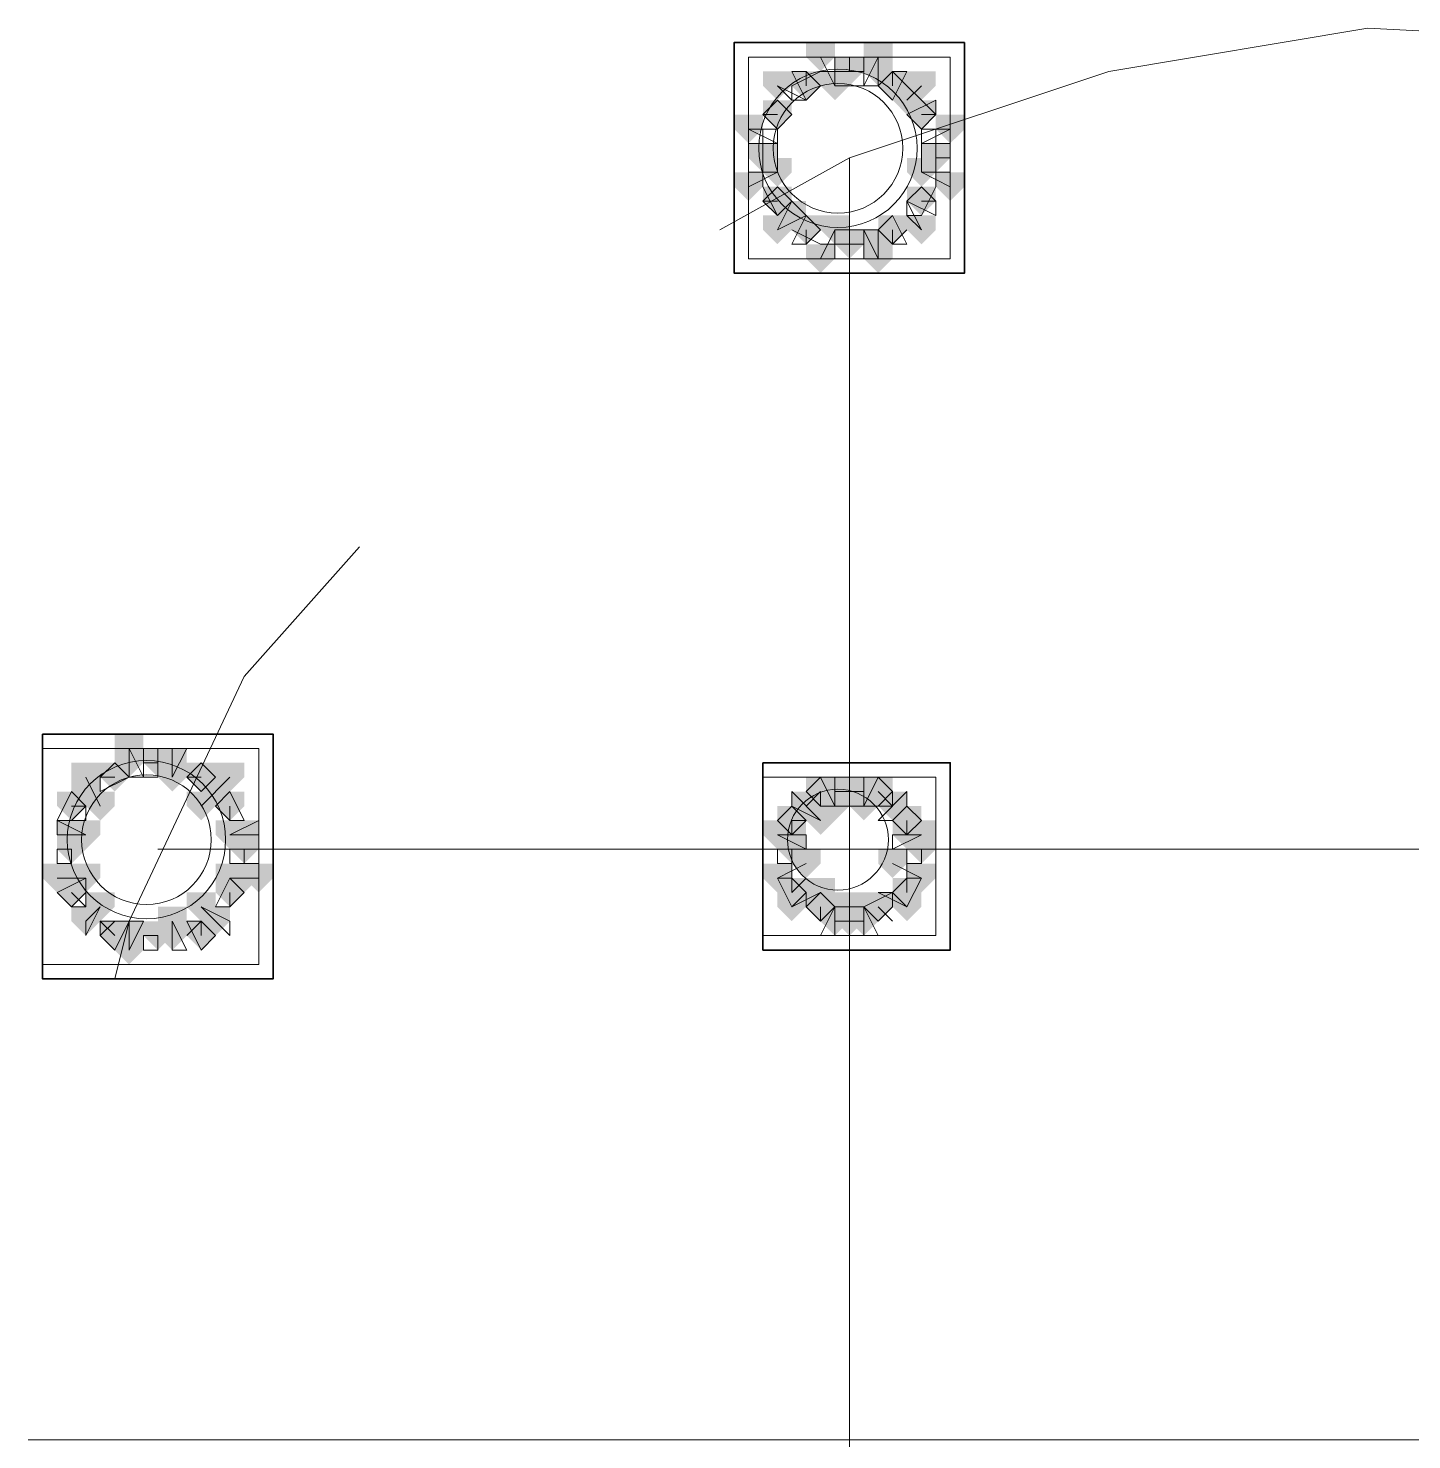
# Model space of a CAD drawing. Header units: millimetres. Extents: x 2315 to 4619, y 1334 to 1897.
# Drawn here: x 4180.04 to 4185.9, y 1554.71 to 1560.69 of the extents above; entities that cross this region are included whole.
import ezdxf

# ---------------------------------------------------------------- set-up
doc = ezdxf.new("R2010")
doc.units = ezdxf.units.MM
for name, color, linetype, true_color in [('PDF_10', 7, 'Continuous', 0x00b85c), ('PDF_AXIS', 7, 'Continuous', 0x00b85c), ('PDF_柱构件', 7, 'Continuous', 0x00b85c), ('PDF_转运站初步方案', 7, 'Continuous', 0x00b85c)]:
    doc.layers.add(name, color=color, linetype=linetype, true_color=true_color)
doc.layers.add('PDF_中心线层', color=1, linetype='Continuous')
doc.layers.add('PDF_粗实线层', color=7, linetype='Continuous')

msp = doc.modelspace()

# ---------------------------------------------------------------- hatches: boundary and pattern name
at = {"layer": 'PDF_10', "transparency": 33554559}
for points in [[(4183.5167, 1560.5703), (4183.4556, 1560.5703), (4183.4556, 1560.5093), (4183.5167, 1560.4482), (4183.5778, 1560.5093), (4183.5778, 1560.5703)], [(4183.5167, 1560.5703), (4183.4556, 1560.5703), (4183.4556, 1560.5093), (4183.5167, 1560.4482), (4183.5778, 1560.5093), (4183.5778, 1560.5703)], [(4183.3335, 1560.5093), (4183.2724, 1560.5093), (4183.2724, 1560.4482), (4183.3335, 1560.3871), (4183.3945, 1560.4482), (4183.3945, 1560.5093)], [(4183.3335, 1560.5093), (4183.2724, 1560.5093), (4183.2724, 1560.4482), (4183.3335, 1560.3871), (4183.3945, 1560.4482), (4183.3945, 1560.5093)], [(4183.7, 1560.5093), (4183.6389, 1560.5093), (4183.6389, 1560.4482), (4183.7, 1560.3871), (4183.761, 1560.4482), (4183.761, 1560.5093)], [(4183.7, 1560.5093), (4183.6389, 1560.5093), (4183.6389, 1560.4482), (4183.7, 1560.3871), (4183.761, 1560.4482), (4183.761, 1560.5093)], [(4183.2113, 1560.3871), (4183.1502, 1560.3871), (4183.1502, 1560.326), (4183.2113, 1560.2649), (4183.2724, 1560.326), (4183.2724, 1560.3871)], [(4183.2113, 1560.3871), (4183.1502, 1560.3871), (4183.1502, 1560.326), (4183.2113, 1560.2649), (4183.2724, 1560.326), (4183.2724, 1560.3871)], [(4183.8221, 1560.3871), (4183.761, 1560.3871), (4183.761, 1560.326), (4183.8221, 1560.2649), (4183.8832, 1560.326), (4183.8832, 1560.3871)], [(4183.8221, 1560.3871), (4183.761, 1560.3871), (4183.761, 1560.326), (4183.8221, 1560.2649), (4183.8832, 1560.326), (4183.8832, 1560.3871)], [(4183.1502, 1560.2039), (4183.0891, 1560.2039), (4183.0891, 1560.1428), (4183.1502, 1560.0817), (4183.2113, 1560.1428), (4183.2113, 1560.2039)], [(4183.1502, 1560.2039), (4183.0891, 1560.2039), (4183.0891, 1560.1428), (4183.1502, 1560.0817), (4183.2113, 1560.1428), (4183.2113, 1560.2039)], [(4183.1502, 1560.2039), (4183.0891, 1560.2039), (4183.0891, 1560.1428), (4183.1502, 1560.0817), (4183.2113, 1560.1428), (4183.2113, 1560.2039)], [(4183.8832, 1560.2039), (4183.8221, 1560.2039), (4183.8221, 1560.1428), (4183.8832, 1560.0817), (4183.9443, 1560.1428), (4183.9443, 1560.2039)], [(4183.8832, 1560.2039), (4183.8221, 1560.2039), (4183.8221, 1560.1428), (4183.8832, 1560.0817), (4183.9443, 1560.1428), (4183.9443, 1560.2039)], [(4183.2113, 1560.0206), (4183.1502, 1560.0206), (4183.1502, 1559.9595), (4183.2113, 1559.8985), (4183.2724, 1559.9595), (4183.2724, 1560.0206)], [(4183.2113, 1560.0206), (4183.1502, 1560.0206), (4183.1502, 1559.9595), (4183.2113, 1559.8985), (4183.2724, 1559.9595), (4183.2724, 1560.0206)], [(4183.8221, 1560.0206), (4183.761, 1560.0206), (4183.761, 1559.9595), (4183.8221, 1559.8985), (4183.8832, 1559.9595), (4183.8832, 1560.0206)], [(4183.8221, 1560.0206), (4183.761, 1560.0206), (4183.761, 1559.9595), (4183.8221, 1559.8985), (4183.8832, 1559.9595), (4183.8832, 1560.0206)], [(4183.3335, 1559.8985), (4183.2724, 1559.8985), (4183.2724, 1559.8374), (4183.3335, 1559.7763), (4183.3945, 1559.8374), (4183.3945, 1559.8985)], [(4183.3335, 1559.8985), (4183.2724, 1559.8985), (4183.2724, 1559.8374), (4183.3335, 1559.7763), (4183.3945, 1559.8374), (4183.3945, 1559.8985)], [(4183.7, 1559.8985), (4183.6389, 1559.8985), (4183.6389, 1559.8374), (4183.7, 1559.7763), (4183.761, 1559.8374), (4183.761, 1559.8985)], [(4183.7, 1559.8985), (4183.6389, 1559.8985), (4183.6389, 1559.8374), (4183.7, 1559.7763), (4183.761, 1559.8374), (4183.761, 1559.8985)], [(4183.5167, 1559.8374), (4183.4556, 1559.8374), (4183.4556, 1559.7763), (4183.5167, 1559.7152), (4183.5778, 1559.7763), (4183.5778, 1559.8374)], [(4183.5167, 1559.8374), (4183.4556, 1559.8374), (4183.4556, 1559.7763), (4183.5167, 1559.7152), (4183.5778, 1559.7763), (4183.5778, 1559.8374)], [(4180.5848, 1557.6385), (4180.5237, 1557.6385), (4180.5237, 1557.5774), (4180.5848, 1557.5163), (4180.6459, 1557.5774), (4180.6459, 1557.6385)], [(4180.5848, 1557.6385), (4180.5237, 1557.6385), (4180.5237, 1557.5774), (4180.5848, 1557.5163), (4180.6459, 1557.5774), (4180.6459, 1557.6385)], [(4180.4016, 1557.5774), (4180.3405, 1557.5774), (4180.3405, 1557.5163), (4180.4016, 1557.4552), (4180.4627, 1557.5163), (4180.4627, 1557.5774)], [(4180.4016, 1557.5774), (4180.3405, 1557.5774), (4180.3405, 1557.5163), (4180.4016, 1557.4552), (4180.4627, 1557.5163), (4180.4627, 1557.5774)], [(4180.7681, 1557.5774), (4180.707, 1557.5774), (4180.707, 1557.5163), (4180.7681, 1557.4552), (4180.8291, 1557.5163), (4180.8291, 1557.5774)], [(4180.7681, 1557.5774), (4180.707, 1557.5774), (4180.707, 1557.5163), (4180.7681, 1557.4552), (4180.8291, 1557.5163), (4180.8291, 1557.5774)], [(4180.7681, 1557.5774), (4180.707, 1557.5774), (4180.707, 1557.5163), (4180.7681, 1557.4552), (4180.8291, 1557.5163), (4180.8291, 1557.5774)], [(4183.3945, 1557.5163), (4183.3335, 1557.5163), (4183.3335, 1557.4552), (4183.3945, 1557.3941), (4183.4556, 1557.4552), (4183.4556, 1557.5163)], [(4183.3945, 1557.5163), (4183.3335, 1557.5163), (4183.3335, 1557.4552), (4183.3945, 1557.3941), (4183.4556, 1557.4552), (4183.4556, 1557.5163)], [(4183.5167, 1557.5163), (4183.4556, 1557.5163), (4183.4556, 1557.4552), (4183.5167, 1557.3941), (4183.5778, 1557.4552), (4183.5778, 1557.5163)], [(4183.5167, 1557.5163), (4183.4556, 1557.5163), (4183.4556, 1557.4552), (4183.5167, 1557.3941), (4183.5778, 1557.4552), (4183.5778, 1557.5163)], [(4183.6389, 1557.5163), (4183.5778, 1557.5163), (4183.5778, 1557.4552), (4183.6389, 1557.3941), (4183.7, 1557.4552), (4183.7, 1557.5163)], [(4183.6389, 1557.5163), (4183.5778, 1557.5163), (4183.5778, 1557.4552), (4183.6389, 1557.3941), (4183.7, 1557.4552), (4183.7, 1557.5163)], [(4180.2183, 1557.4552), (4180.1572, 1557.4552), (4180.1572, 1557.3941), (4180.2183, 1557.333), (4180.2794, 1557.3941), (4180.2794, 1557.4552)], [(4180.2183, 1557.4552), (4180.1572, 1557.4552), (4180.1572, 1557.3941), (4180.2183, 1557.333), (4180.2794, 1557.3941), (4180.2794, 1557.4552)], [(4180.8902, 1557.4552), (4180.8291, 1557.4552), (4180.8291, 1557.3941), (4180.8902, 1557.333), (4180.9513, 1557.3941), (4180.9513, 1557.4552)], [(4180.8902, 1557.4552), (4180.8291, 1557.4552), (4180.8291, 1557.3941), (4180.8902, 1557.333), (4180.9513, 1557.3941), (4180.9513, 1557.4552)], [(4180.8902, 1557.4552), (4180.8291, 1557.4552), (4180.8291, 1557.3941), (4180.8902, 1557.333), (4180.9513, 1557.3941), (4180.9513, 1557.4552)], [(4183.2724, 1557.3941), (4183.2113, 1557.3941), (4183.2113, 1557.333), (4183.2724, 1557.272), (4183.3335, 1557.333), (4183.3335, 1557.3941)], [(4183.2724, 1557.3941), (4183.2113, 1557.3941), (4183.2113, 1557.333), (4183.2724, 1557.272), (4183.3335, 1557.333), (4183.3335, 1557.3941)], [(4183.761, 1557.3941), (4183.7, 1557.3941), (4183.7, 1557.333), (4183.761, 1557.272), (4183.8221, 1557.333), (4183.8221, 1557.3941)], [(4183.761, 1557.3941), (4183.7, 1557.3941), (4183.7, 1557.333), (4183.761, 1557.272), (4183.8221, 1557.333), (4183.8221, 1557.3941)], [(4183.761, 1557.3941), (4183.7, 1557.3941), (4183.7, 1557.333), (4183.761, 1557.272), (4183.8221, 1557.333), (4183.8221, 1557.3941)], [(4180.2183, 1557.272), (4180.1572, 1557.272), (4180.1572, 1557.2109), (4180.2183, 1557.1498), (4180.2794, 1557.2109), (4180.2794, 1557.272)], [(4180.2183, 1557.272), (4180.1572, 1557.272), (4180.1572, 1557.2109), (4180.2183, 1557.1498), (4180.2794, 1557.2109), (4180.2794, 1557.272)], [(4180.9513, 1557.272), (4180.8902, 1557.272), (4180.8902, 1557.2109), (4180.9513, 1557.1498), (4181.0124, 1557.2109), (4181.0124, 1557.272)], [(4180.9513, 1557.272), (4180.8902, 1557.272), (4180.8902, 1557.2109), (4180.9513, 1557.1498), (4181.0124, 1557.2109), (4181.0124, 1557.272)], [(4183.2724, 1557.272), (4183.2113, 1557.272), (4183.2113, 1557.2109), (4183.2724, 1557.1498), (4183.3335, 1557.2109), (4183.3335, 1557.272)], [(4183.2724, 1557.272), (4183.2113, 1557.272), (4183.2113, 1557.2109), (4183.2724, 1557.1498), (4183.3335, 1557.2109), (4183.3335, 1557.272)], [(4183.8221, 1557.272), (4183.761, 1557.272), (4183.761, 1557.2109), (4183.8221, 1557.1498), (4183.8832, 1557.2109), (4183.8832, 1557.272)], [(4183.8221, 1557.272), (4183.761, 1557.272), (4183.761, 1557.2109), (4183.8221, 1557.1498), (4183.8832, 1557.2109), (4183.8832, 1557.272)], [(4180.2183, 1557.0887), (4180.1572, 1557.0887), (4180.1572, 1557.0276), (4180.2183, 1556.9666), (4180.2794, 1557.0276), (4180.2794, 1557.0887)], [(4180.2183, 1557.0887), (4180.1572, 1557.0887), (4180.1572, 1557.0276), (4180.2183, 1556.9666), (4180.2794, 1557.0276), (4180.2794, 1557.0887)], [(4180.8902, 1557.0887), (4180.8291, 1557.0887), (4180.8291, 1557.0276), (4180.8902, 1556.9666), (4180.9513, 1557.0276), (4180.9513, 1557.0887)], [(4180.8902, 1557.0887), (4180.8291, 1557.0887), (4180.8291, 1557.0276), (4180.8902, 1556.9666), (4180.9513, 1557.0276), (4180.9513, 1557.0887)], [(4183.2724, 1557.0887), (4183.2113, 1557.0887), (4183.2113, 1557.0276), (4183.2724, 1556.9666), (4183.3335, 1557.0276), (4183.3335, 1557.0887)], [(4183.2724, 1557.0887), (4183.2113, 1557.0887), (4183.2113, 1557.0276), (4183.2724, 1556.9666), (4183.3335, 1557.0276), (4183.3335, 1557.0887)], [(4183.761, 1557.0887), (4183.7, 1557.0887), (4183.7, 1557.0276), (4183.761, 1556.9666), (4183.8221, 1557.0276), (4183.8221, 1557.0887)], [(4183.761, 1557.0887), (4183.7, 1557.0887), (4183.7, 1557.0276), (4183.761, 1556.9666), (4183.8221, 1557.0276), (4183.8221, 1557.0887)], [(4183.3945, 1557.0276), (4183.3335, 1557.0276), (4183.3335, 1556.9666), (4183.3945, 1556.9055), (4183.4556, 1556.9666), (4183.4556, 1557.0276)], [(4183.3945, 1557.0276), (4183.3335, 1557.0276), (4183.3335, 1556.9666), (4183.3945, 1556.9055), (4183.4556, 1556.9666), (4183.4556, 1557.0276)], [(4183.6389, 1557.0276), (4183.5778, 1557.0276), (4183.5778, 1556.9666), (4183.6389, 1556.9055), (4183.7, 1556.9666), (4183.7, 1557.0276)], [(4183.6389, 1557.0276), (4183.5778, 1557.0276), (4183.5778, 1556.9666), (4183.6389, 1556.9055), (4183.7, 1556.9666), (4183.7, 1557.0276)], [(4183.5167, 1556.9666), (4183.4556, 1556.9666), (4183.4556, 1556.9055), (4183.5167, 1556.8444), (4183.5778, 1556.9055), (4183.5778, 1556.9666)], [(4183.5167, 1556.9666), (4183.4556, 1556.9666), (4183.4556, 1556.9055), (4183.5167, 1556.8444), (4183.5778, 1556.9055), (4183.5778, 1556.9666)], [(4180.4016, 1556.9055), (4180.3405, 1556.9055), (4180.3405, 1556.8444), (4180.4016, 1556.7833), (4180.4627, 1556.8444), (4180.4627, 1556.9055)], [(4180.4016, 1556.9055), (4180.3405, 1556.9055), (4180.3405, 1556.8444), (4180.4016, 1556.7833), (4180.4627, 1556.8444), (4180.4627, 1556.9055)], [(4180.5848, 1556.9055), (4180.5237, 1556.9055), (4180.5237, 1556.8444), (4180.5848, 1556.7833), (4180.6459, 1556.8444), (4180.6459, 1556.9055)], [(4180.5848, 1556.9055), (4180.5237, 1556.9055), (4180.5237, 1556.8444), (4180.5848, 1556.7833), (4180.6459, 1556.8444), (4180.6459, 1556.9055)], [(4180.7681, 1556.9055), (4180.707, 1556.9055), (4180.707, 1556.8444), (4180.7681, 1556.7833), (4180.8291, 1556.8444), (4180.8291, 1556.9055)], [(4180.7681, 1556.9055), (4180.707, 1556.9055), (4180.707, 1556.8444), (4180.7681, 1556.7833), (4180.8291, 1556.8444), (4180.8291, 1556.9055)]]:
    msp.add_hatch(color=256, dxfattribs=at).paths.add_polyline_path(points)
at = {"layer": 'PDF_柱构件', "transparency": 33554559}
for points in [[(4183.3945, 1560.6314), (4183.3335, 1560.6314), (4183.3335, 1560.5703), (4183.3945, 1560.5093), (4183.4556, 1560.5703), (4183.4556, 1560.6314)], [(4183.6389, 1560.6314), (4183.5778, 1560.6314), (4183.5778, 1560.5703), (4183.6389, 1560.5093), (4183.7, 1560.5703), (4183.7, 1560.6314)], [(4183.6389, 1560.5703), (4183.5778, 1560.5703), (4183.5778, 1560.5093), (4183.6389, 1560.4482), (4183.7, 1560.5093), (4183.7, 1560.5703)], [(4183.2113, 1560.5093), (4183.1502, 1560.5093), (4183.1502, 1560.4482), (4183.2113, 1560.3871), (4183.2724, 1560.4482), (4183.2724, 1560.5093)], [(4183.4556, 1560.5093), (4183.3945, 1560.5093), (4183.3945, 1560.4482), (4183.4556, 1560.3871), (4183.5167, 1560.4482), (4183.5167, 1560.5093)], [(4183.8221, 1560.5093), (4183.761, 1560.5093), (4183.761, 1560.4482), (4183.8221, 1560.3871), (4183.8832, 1560.4482), (4183.8832, 1560.5093)], [(4183.761, 1560.4482), (4183.7, 1560.4482), (4183.7, 1560.3871), (4183.761, 1560.326), (4183.8221, 1560.3871), (4183.8221, 1560.4482)], [(4183.0891, 1560.326), (4183.0281, 1560.326), (4183.0281, 1560.2649), (4183.0891, 1560.2039), (4183.1502, 1560.2649), (4183.1502, 1560.326)], [(4183.9443, 1560.326), (4183.8832, 1560.326), (4183.8832, 1560.2649), (4183.9443, 1560.2039), (4184.0054, 1560.2649), (4184.0054, 1560.326)], [(4183.2113, 1560.1428), (4183.1502, 1560.1428), (4183.1502, 1560.0817), (4183.2113, 1560.0206), (4183.2724, 1560.0817), (4183.2724, 1560.1428)], [(4183.8221, 1560.1428), (4183.761, 1560.1428), (4183.761, 1560.0817), (4183.8221, 1560.0206), (4183.8832, 1560.0817), (4183.8832, 1560.1428)], [(4183.0891, 1560.0817), (4183.0281, 1560.0817), (4183.0281, 1560.0206), (4183.0891, 1559.9595), (4183.1502, 1560.0206), (4183.1502, 1560.0817)], [(4183.9443, 1560.0817), (4183.8832, 1560.0817), (4183.8832, 1560.0206), (4183.9443, 1559.9595), (4184.0054, 1560.0206), (4184.0054, 1560.0817)], [(4183.2724, 1559.9595), (4183.2113, 1559.9595), (4183.2113, 1559.8985), (4183.2724, 1559.8374), (4183.3335, 1559.8985), (4183.3335, 1559.9595)], [(4183.2113, 1559.8985), (4183.1502, 1559.8985), (4183.1502, 1559.8374), (4183.2113, 1559.7763), (4183.2724, 1559.8374), (4183.2724, 1559.8985)], [(4183.4556, 1559.8985), (4183.3945, 1559.8985), (4183.3945, 1559.8374), (4183.4556, 1559.7763), (4183.5167, 1559.8374), (4183.5167, 1559.8985)], [(4183.8221, 1559.8985), (4183.761, 1559.8985), (4183.761, 1559.8374), (4183.8221, 1559.7763), (4183.8832, 1559.8374), (4183.8832, 1559.8985)], [(4183.6389, 1559.8374), (4183.5778, 1559.8374), (4183.5778, 1559.7763), (4183.6389, 1559.7152), (4183.7, 1559.7763), (4183.7, 1559.8374)], [(4183.3945, 1559.7763), (4183.3335, 1559.7763), (4183.3335, 1559.7152), (4183.3945, 1559.6541), (4183.4556, 1559.7152), (4183.4556, 1559.7763)], [(4183.6389, 1559.7763), (4183.5778, 1559.7763), (4183.5778, 1559.7152), (4183.6389, 1559.6541), (4183.7, 1559.7152), (4183.7, 1559.7763)], [(4180.4627, 1557.6995), (4180.4016, 1557.6995), (4180.4016, 1557.6385), (4180.4627, 1557.5774), (4180.5237, 1557.6385), (4180.5237, 1557.6995)], [(4180.4627, 1557.6385), (4180.4016, 1557.6385), (4180.4016, 1557.5774), (4180.4627, 1557.5163), (4180.5237, 1557.5774), (4180.5237, 1557.6385)], [(4180.6459, 1557.6385), (4180.5848, 1557.6385), (4180.5848, 1557.5774), (4180.6459, 1557.5163), (4180.707, 1557.5774), (4180.707, 1557.6385)], [(4180.2794, 1557.5774), (4180.2183, 1557.5774), (4180.2183, 1557.5163), (4180.2794, 1557.4552), (4180.3405, 1557.5163), (4180.3405, 1557.5774)], [(4180.6459, 1557.5774), (4180.5848, 1557.5774), (4180.5848, 1557.5163), (4180.6459, 1557.4552), (4180.707, 1557.5163), (4180.707, 1557.5774)], [(4180.8902, 1557.5774), (4180.8291, 1557.5774), (4180.8291, 1557.5163), (4180.8902, 1557.4552), (4180.9513, 1557.5163), (4180.9513, 1557.5774)], [(4180.2794, 1557.5163), (4180.2183, 1557.5163), (4180.2183, 1557.4552), (4180.2794, 1557.3941), (4180.3405, 1557.4552), (4180.3405, 1557.5163)], [(4180.8291, 1557.5163), (4180.7681, 1557.5163), (4180.7681, 1557.4552), (4180.8291, 1557.3941), (4180.8902, 1557.4552), (4180.8902, 1557.5163)], [(4183.4556, 1557.5163), (4183.3945, 1557.5163), (4183.3945, 1557.4552), (4183.4556, 1557.3941), (4183.5167, 1557.4552), (4183.5167, 1557.5163)], [(4183.5778, 1557.5163), (4183.5167, 1557.5163), (4183.5167, 1557.4552), (4183.5778, 1557.3941), (4183.6389, 1557.4552), (4183.6389, 1557.5163)], [(4180.3405, 1557.4552), (4180.2794, 1557.4552), (4180.2794, 1557.3941), (4180.3405, 1557.333), (4180.4016, 1557.3941), (4180.4016, 1557.4552)], [(4180.7681, 1557.4552), (4180.707, 1557.4552), (4180.707, 1557.3941), (4180.7681, 1557.333), (4180.8291, 1557.3941), (4180.8291, 1557.4552)], [(4183.3335, 1557.4552), (4183.2724, 1557.4552), (4183.2724, 1557.3941), (4183.3335, 1557.333), (4183.3945, 1557.3941), (4183.3945, 1557.4552)], [(4183.4556, 1557.4552), (4183.3945, 1557.4552), (4183.3945, 1557.3941), (4183.4556, 1557.333), (4183.5167, 1557.3941), (4183.5167, 1557.4552)], [(4183.5778, 1557.4552), (4183.5167, 1557.4552), (4183.5167, 1557.3941), (4183.5778, 1557.333), (4183.6389, 1557.3941), (4183.6389, 1557.4552)], [(4183.7, 1557.4552), (4183.6389, 1557.4552), (4183.6389, 1557.3941), (4183.7, 1557.333), (4183.761, 1557.3941), (4183.761, 1557.4552)], [(4183.3945, 1557.3941), (4183.3335, 1557.3941), (4183.3335, 1557.333), (4183.3945, 1557.272), (4183.4556, 1557.333), (4183.4556, 1557.3941)], [(4180.2183, 1557.333), (4180.1572, 1557.333), (4180.1572, 1557.272), (4180.2183, 1557.2109), (4180.2794, 1557.272), (4180.2794, 1557.333)], [(4180.2794, 1557.333), (4180.2183, 1557.333), (4180.2183, 1557.272), (4180.2794, 1557.2109), (4180.3405, 1557.272), (4180.3405, 1557.333)], [(4180.8902, 1557.333), (4180.8291, 1557.333), (4180.8291, 1557.272), (4180.8902, 1557.2109), (4180.9513, 1557.272), (4180.9513, 1557.333)], [(4180.9513, 1557.333), (4180.8902, 1557.333), (4180.8902, 1557.272), (4180.9513, 1557.2109), (4181.0124, 1557.272), (4181.0124, 1557.333)], [(4183.2113, 1557.333), (4183.1502, 1557.333), (4183.1502, 1557.272), (4183.2113, 1557.2109), (4183.2724, 1557.272), (4183.2724, 1557.333)], [(4183.2724, 1557.333), (4183.2113, 1557.333), (4183.2113, 1557.272), (4183.2724, 1557.2109), (4183.3335, 1557.272), (4183.3335, 1557.333)], [(4183.761, 1557.333), (4183.7, 1557.333), (4183.7, 1557.272), (4183.761, 1557.2109), (4183.8221, 1557.272), (4183.8221, 1557.333)], [(4183.8221, 1557.333), (4183.761, 1557.333), (4183.761, 1557.272), (4183.8221, 1557.2109), (4183.8832, 1557.272), (4183.8832, 1557.333)], [(4183.3335, 1557.2109), (4183.2724, 1557.2109), (4183.2724, 1557.1498), (4183.3335, 1557.0887), (4183.3945, 1557.1498), (4183.3945, 1557.2109)], [(4183.7, 1557.2109), (4183.6389, 1557.2109), (4183.6389, 1557.1498), (4183.7, 1557.0887), (4183.761, 1557.1498), (4183.761, 1557.2109)], [(4180.1572, 1557.1498), (4180.0962, 1557.1498), (4180.0962, 1557.0887), (4180.1572, 1557.0276), (4180.2183, 1557.0887), (4180.2183, 1557.1498)], [(4180.2183, 1557.1498), (4180.1572, 1557.1498), (4180.1572, 1557.0887), (4180.2183, 1557.0276), (4180.2794, 1557.0887), (4180.2794, 1557.1498)], [(4180.2794, 1557.1498), (4180.2183, 1557.1498), (4180.2183, 1557.0887), (4180.2794, 1557.0276), (4180.3405, 1557.0887), (4180.3405, 1557.1498)], [(4180.8902, 1557.1498), (4180.8291, 1557.1498), (4180.8291, 1557.0887), (4180.8902, 1557.0276), (4180.9513, 1557.0887), (4180.9513, 1557.1498)], [(4180.9513, 1557.1498), (4180.8902, 1557.1498), (4180.8902, 1557.0887), (4180.9513, 1557.0276), (4181.0124, 1557.0887), (4181.0124, 1557.1498)], [(4181.0124, 1557.1498), (4180.9513, 1557.1498), (4180.9513, 1557.0887), (4181.0124, 1557.0276), (4181.0735, 1557.0887), (4181.0735, 1557.1498)], [(4183.2113, 1557.1498), (4183.1502, 1557.1498), (4183.1502, 1557.0887), (4183.2113, 1557.0276), (4183.2724, 1557.0887), (4183.2724, 1557.1498)], [(4183.8221, 1557.1498), (4183.761, 1557.1498), (4183.761, 1557.0887), (4183.8221, 1557.0276), (4183.8832, 1557.0887), (4183.8832, 1557.1498)], [(4183.3945, 1557.0887), (4183.3335, 1557.0887), (4183.3335, 1557.0276), (4183.3945, 1556.9666), (4183.4556, 1557.0276), (4183.4556, 1557.0887)], [(4180.3405, 1557.0276), (4180.2794, 1557.0276), (4180.2794, 1556.9666), (4180.3405, 1556.9055), (4180.4016, 1556.9666), (4180.4016, 1557.0276)], [(4180.7681, 1557.0276), (4180.707, 1557.0276), (4180.707, 1556.9666), (4180.7681, 1556.9055), (4180.8291, 1556.9666), (4180.8291, 1557.0276)], [(4183.2724, 1557.0276), (4183.2113, 1557.0276), (4183.2113, 1556.9666), (4183.2724, 1556.9055), (4183.3335, 1556.9666), (4183.3335, 1557.0276)], [(4183.4556, 1557.0276), (4183.3945, 1557.0276), (4183.3945, 1556.9666), (4183.4556, 1556.9055), (4183.5167, 1556.9666), (4183.5167, 1557.0276)], [(4183.5778, 1557.0276), (4183.5167, 1557.0276), (4183.5167, 1556.9666), (4183.5778, 1556.9055), (4183.6389, 1556.9666), (4183.6389, 1557.0276)], [(4183.761, 1557.0276), (4183.7, 1557.0276), (4183.7, 1556.9666), (4183.761, 1556.9055), (4183.8221, 1556.9666), (4183.8221, 1557.0276)], [(4180.2794, 1556.9666), (4180.2183, 1556.9666), (4180.2183, 1556.9055), (4180.2794, 1556.8444), (4180.3405, 1556.9055), (4180.3405, 1556.9666)], [(4180.6459, 1556.9666), (4180.5848, 1556.9666), (4180.5848, 1556.9055), (4180.6459, 1556.8444), (4180.707, 1556.9055), (4180.707, 1556.9666)], [(4180.8291, 1556.9666), (4180.7681, 1556.9666), (4180.7681, 1556.9055), (4180.8291, 1556.8444), (4180.8902, 1556.9055), (4180.8902, 1556.9666)], [(4183.4556, 1556.9666), (4183.3945, 1556.9666), (4183.3945, 1556.9055), (4183.4556, 1556.8444), (4183.5167, 1556.9055), (4183.5167, 1556.9666)], [(4183.5778, 1556.9666), (4183.5167, 1556.9666), (4183.5167, 1556.9055), (4183.5778, 1556.8444), (4183.6389, 1556.9055), (4183.6389, 1556.9666)], [(4180.4627, 1556.9055), (4180.4016, 1556.9055), (4180.4016, 1556.8444), (4180.4627, 1556.7833), (4180.5237, 1556.8444), (4180.5237, 1556.9055)], [(4180.6459, 1556.9055), (4180.5848, 1556.9055), (4180.5848, 1556.8444), (4180.6459, 1556.7833), (4180.707, 1556.8444), (4180.707, 1556.9055)], [(4180.4627, 1556.8444), (4180.4016, 1556.8444), (4180.4016, 1556.7833), (4180.4627, 1556.7222), (4180.5237, 1556.7833), (4180.5237, 1556.8444)]]:
    msp.add_hatch(color=256, dxfattribs=at).paths.add_polyline_path(points)
at = {"layer": 'PDF_转运站初步方案', "transparency": 33554559}
for points in [[(4183.5167, 1560.5703), (4183.4556, 1560.5703), (4183.4556, 1560.5093), (4183.5167, 1560.4482), (4183.5778, 1560.5093), (4183.5778, 1560.5703)], [(4183.5167, 1560.5703), (4183.4556, 1560.5703), (4183.4556, 1560.5093), (4183.5167, 1560.4482), (4183.5778, 1560.5093), (4183.5778, 1560.5703)], [(4183.3335, 1560.5093), (4183.2724, 1560.5093), (4183.2724, 1560.4482), (4183.3335, 1560.3871), (4183.3945, 1560.4482), (4183.3945, 1560.5093)], [(4183.3335, 1560.5093), (4183.2724, 1560.5093), (4183.2724, 1560.4482), (4183.3335, 1560.3871), (4183.3945, 1560.4482), (4183.3945, 1560.5093)], [(4183.7, 1560.5093), (4183.6389, 1560.5093), (4183.6389, 1560.4482), (4183.7, 1560.3871), (4183.761, 1560.4482), (4183.761, 1560.5093)], [(4183.7, 1560.5093), (4183.6389, 1560.5093), (4183.6389, 1560.4482), (4183.7, 1560.3871), (4183.761, 1560.4482), (4183.761, 1560.5093)], [(4183.2113, 1560.3871), (4183.1502, 1560.3871), (4183.1502, 1560.326), (4183.2113, 1560.2649), (4183.2724, 1560.326), (4183.2724, 1560.3871)], [(4183.2113, 1560.3871), (4183.1502, 1560.3871), (4183.1502, 1560.326), (4183.2113, 1560.2649), (4183.2724, 1560.326), (4183.2724, 1560.3871)], [(4183.8221, 1560.3871), (4183.761, 1560.3871), (4183.761, 1560.326), (4183.8221, 1560.2649), (4183.8832, 1560.326), (4183.8832, 1560.3871)], [(4183.8221, 1560.3871), (4183.761, 1560.3871), (4183.761, 1560.326), (4183.8221, 1560.2649), (4183.8832, 1560.326), (4183.8832, 1560.3871)], [(4183.1502, 1560.2039), (4183.0891, 1560.2039), (4183.0891, 1560.1428), (4183.1502, 1560.0817), (4183.2113, 1560.1428), (4183.2113, 1560.2039)], [(4183.1502, 1560.2039), (4183.0891, 1560.2039), (4183.0891, 1560.1428), (4183.1502, 1560.0817), (4183.2113, 1560.1428), (4183.2113, 1560.2039)], [(4183.8832, 1560.2039), (4183.8221, 1560.2039), (4183.8221, 1560.1428), (4183.8832, 1560.0817), (4183.9443, 1560.1428), (4183.9443, 1560.2039)], [(4183.8832, 1560.2039), (4183.8221, 1560.2039), (4183.8221, 1560.1428), (4183.8832, 1560.0817), (4183.9443, 1560.1428), (4183.9443, 1560.2039)], [(4183.2113, 1560.0206), (4183.1502, 1560.0206), (4183.1502, 1559.9595), (4183.2113, 1559.8985), (4183.2724, 1559.9595), (4183.2724, 1560.0206)], [(4183.2113, 1560.0206), (4183.1502, 1560.0206), (4183.1502, 1559.9595), (4183.2113, 1559.8985), (4183.2724, 1559.9595), (4183.2724, 1560.0206)], [(4183.8221, 1560.0206), (4183.761, 1560.0206), (4183.761, 1559.9595), (4183.8221, 1559.8985), (4183.8832, 1559.9595), (4183.8832, 1560.0206)], [(4183.8221, 1560.0206), (4183.761, 1560.0206), (4183.761, 1559.9595), (4183.8221, 1559.8985), (4183.8832, 1559.9595), (4183.8832, 1560.0206)], [(4183.3335, 1559.8985), (4183.2724, 1559.8985), (4183.2724, 1559.8374), (4183.3335, 1559.7763), (4183.3945, 1559.8374), (4183.3945, 1559.8985)], [(4183.3335, 1559.8985), (4183.2724, 1559.8985), (4183.2724, 1559.8374), (4183.3335, 1559.7763), (4183.3945, 1559.8374), (4183.3945, 1559.8985)], [(4183.7, 1559.8985), (4183.6389, 1559.8985), (4183.6389, 1559.8374), (4183.7, 1559.7763), (4183.761, 1559.8374), (4183.761, 1559.8985)], [(4183.7, 1559.8985), (4183.6389, 1559.8985), (4183.6389, 1559.8374), (4183.7, 1559.7763), (4183.761, 1559.8374), (4183.761, 1559.8985)], [(4183.5167, 1559.8374), (4183.4556, 1559.8374), (4183.4556, 1559.7763), (4183.5167, 1559.7152), (4183.5778, 1559.7763), (4183.5778, 1559.8374)], [(4183.5167, 1559.8374), (4183.4556, 1559.8374), (4183.4556, 1559.7763), (4183.5167, 1559.7152), (4183.5778, 1559.7763), (4183.5778, 1559.8374)], [(4180.5848, 1557.6385), (4180.5237, 1557.6385), (4180.5237, 1557.5774), (4180.5848, 1557.5163), (4180.6459, 1557.5774), (4180.6459, 1557.6385)], [(4180.5848, 1557.6385), (4180.5237, 1557.6385), (4180.5237, 1557.5774), (4180.5848, 1557.5163), (4180.6459, 1557.5774), (4180.6459, 1557.6385)], [(4180.4016, 1557.5774), (4180.3405, 1557.5774), (4180.3405, 1557.5163), (4180.4016, 1557.4552), (4180.4627, 1557.5163), (4180.4627, 1557.5774)], [(4180.4016, 1557.5774), (4180.3405, 1557.5774), (4180.3405, 1557.5163), (4180.4016, 1557.4552), (4180.4627, 1557.5163), (4180.4627, 1557.5774)], [(4180.7681, 1557.5774), (4180.707, 1557.5774), (4180.707, 1557.5163), (4180.7681, 1557.4552), (4180.8291, 1557.5163), (4180.8291, 1557.5774)], [(4180.7681, 1557.5774), (4180.707, 1557.5774), (4180.707, 1557.5163), (4180.7681, 1557.4552), (4180.8291, 1557.5163), (4180.8291, 1557.5774)], [(4183.3945, 1557.5163), (4183.3335, 1557.5163), (4183.3335, 1557.4552), (4183.3945, 1557.3941), (4183.4556, 1557.4552), (4183.4556, 1557.5163)], [(4183.3945, 1557.5163), (4183.3335, 1557.5163), (4183.3335, 1557.4552), (4183.3945, 1557.3941), (4183.4556, 1557.4552), (4183.4556, 1557.5163)], [(4183.5167, 1557.5163), (4183.4556, 1557.5163), (4183.4556, 1557.4552), (4183.5167, 1557.3941), (4183.5778, 1557.4552), (4183.5778, 1557.5163)], [(4183.5167, 1557.5163), (4183.4556, 1557.5163), (4183.4556, 1557.4552), (4183.5167, 1557.3941), (4183.5778, 1557.4552), (4183.5778, 1557.5163)], [(4183.6389, 1557.5163), (4183.5778, 1557.5163), (4183.5778, 1557.4552), (4183.6389, 1557.3941), (4183.7, 1557.4552), (4183.7, 1557.5163)], [(4183.6389, 1557.5163), (4183.5778, 1557.5163), (4183.5778, 1557.4552), (4183.6389, 1557.3941), (4183.7, 1557.4552), (4183.7, 1557.5163)], [(4180.2183, 1557.4552), (4180.1572, 1557.4552), (4180.1572, 1557.3941), (4180.2183, 1557.333), (4180.2794, 1557.3941), (4180.2794, 1557.4552)], [(4180.2183, 1557.4552), (4180.1572, 1557.4552), (4180.1572, 1557.3941), (4180.2183, 1557.333), (4180.2794, 1557.3941), (4180.2794, 1557.4552)], [(4180.8902, 1557.4552), (4180.8291, 1557.4552), (4180.8291, 1557.3941), (4180.8902, 1557.333), (4180.9513, 1557.3941), (4180.9513, 1557.4552)], [(4180.8902, 1557.4552), (4180.8291, 1557.4552), (4180.8291, 1557.3941), (4180.8902, 1557.333), (4180.9513, 1557.3941), (4180.9513, 1557.4552)], [(4183.2724, 1557.3941), (4183.2113, 1557.3941), (4183.2113, 1557.333), (4183.2724, 1557.272), (4183.3335, 1557.333), (4183.3335, 1557.3941)], [(4183.2724, 1557.3941), (4183.2113, 1557.3941), (4183.2113, 1557.333), (4183.2724, 1557.272), (4183.3335, 1557.333), (4183.3335, 1557.3941)], [(4183.761, 1557.3941), (4183.7, 1557.3941), (4183.7, 1557.333), (4183.761, 1557.272), (4183.8221, 1557.333), (4183.8221, 1557.3941)], [(4183.761, 1557.3941), (4183.7, 1557.3941), (4183.7, 1557.333), (4183.761, 1557.272), (4183.8221, 1557.333), (4183.8221, 1557.3941)], [(4180.2183, 1557.272), (4180.1572, 1557.272), (4180.1572, 1557.2109), (4180.2183, 1557.1498), (4180.2794, 1557.2109), (4180.2794, 1557.272)], [(4180.2183, 1557.272), (4180.1572, 1557.272), (4180.1572, 1557.2109), (4180.2183, 1557.1498), (4180.2794, 1557.2109), (4180.2794, 1557.272)], [(4180.9513, 1557.272), (4180.8902, 1557.272), (4180.8902, 1557.2109), (4180.9513, 1557.1498), (4181.0124, 1557.2109), (4181.0124, 1557.272)], [(4180.9513, 1557.272), (4180.8902, 1557.272), (4180.8902, 1557.2109), (4180.9513, 1557.1498), (4181.0124, 1557.2109), (4181.0124, 1557.272)], [(4183.2724, 1557.272), (4183.2113, 1557.272), (4183.2113, 1557.2109), (4183.2724, 1557.1498), (4183.3335, 1557.2109), (4183.3335, 1557.272)], [(4183.2724, 1557.272), (4183.2113, 1557.272), (4183.2113, 1557.2109), (4183.2724, 1557.1498), (4183.3335, 1557.2109), (4183.3335, 1557.272)], [(4183.8221, 1557.272), (4183.761, 1557.272), (4183.761, 1557.2109), (4183.8221, 1557.1498), (4183.8832, 1557.2109), (4183.8832, 1557.272)], [(4183.8221, 1557.272), (4183.761, 1557.272), (4183.761, 1557.2109), (4183.8221, 1557.1498), (4183.8832, 1557.2109), (4183.8832, 1557.272)], [(4180.2183, 1557.0887), (4180.1572, 1557.0887), (4180.1572, 1557.0276), (4180.2183, 1556.9666), (4180.2794, 1557.0276), (4180.2794, 1557.0887)], [(4180.2183, 1557.0887), (4180.1572, 1557.0887), (4180.1572, 1557.0276), (4180.2183, 1556.9666), (4180.2794, 1557.0276), (4180.2794, 1557.0887)], [(4180.8902, 1557.0887), (4180.8291, 1557.0887), (4180.8291, 1557.0276), (4180.8902, 1556.9666), (4180.9513, 1557.0276), (4180.9513, 1557.0887)], [(4180.8902, 1557.0887), (4180.8291, 1557.0887), (4180.8291, 1557.0276), (4180.8902, 1556.9666), (4180.9513, 1557.0276), (4180.9513, 1557.0887)], [(4183.2724, 1557.0887), (4183.2113, 1557.0887), (4183.2113, 1557.0276), (4183.2724, 1556.9666), (4183.3335, 1557.0276), (4183.3335, 1557.0887)], [(4183.2724, 1557.0887), (4183.2113, 1557.0887), (4183.2113, 1557.0276), (4183.2724, 1556.9666), (4183.3335, 1557.0276), (4183.3335, 1557.0887)], [(4183.761, 1557.0887), (4183.7, 1557.0887), (4183.7, 1557.0276), (4183.761, 1556.9666), (4183.8221, 1557.0276), (4183.8221, 1557.0887)], [(4183.761, 1557.0887), (4183.7, 1557.0887), (4183.7, 1557.0276), (4183.761, 1556.9666), (4183.8221, 1557.0276), (4183.8221, 1557.0887)], [(4183.3945, 1557.0276), (4183.3335, 1557.0276), (4183.3335, 1556.9666), (4183.3945, 1556.9055), (4183.4556, 1556.9666), (4183.4556, 1557.0276)], [(4183.3945, 1557.0276), (4183.3335, 1557.0276), (4183.3335, 1556.9666), (4183.3945, 1556.9055), (4183.4556, 1556.9666), (4183.4556, 1557.0276)], [(4183.6389, 1557.0276), (4183.5778, 1557.0276), (4183.5778, 1556.9666), (4183.6389, 1556.9055), (4183.7, 1556.9666), (4183.7, 1557.0276)], [(4183.6389, 1557.0276), (4183.5778, 1557.0276), (4183.5778, 1556.9666), (4183.6389, 1556.9055), (4183.7, 1556.9666), (4183.7, 1557.0276)], [(4183.5167, 1556.9666), (4183.4556, 1556.9666), (4183.4556, 1556.9055), (4183.5167, 1556.8444), (4183.5778, 1556.9055), (4183.5778, 1556.9666)], [(4183.5167, 1556.9666), (4183.4556, 1556.9666), (4183.4556, 1556.9055), (4183.5167, 1556.8444), (4183.5778, 1556.9055), (4183.5778, 1556.9666)], [(4180.4016, 1556.9055), (4180.3405, 1556.9055), (4180.3405, 1556.8444), (4180.4016, 1556.7833), (4180.4627, 1556.8444), (4180.4627, 1556.9055)], [(4180.4016, 1556.9055), (4180.3405, 1556.9055), (4180.3405, 1556.8444), (4180.4016, 1556.7833), (4180.4627, 1556.8444), (4180.4627, 1556.9055)], [(4180.5848, 1556.9055), (4180.5237, 1556.9055), (4180.5237, 1556.8444), (4180.5848, 1556.7833), (4180.6459, 1556.8444), (4180.6459, 1556.9055)], [(4180.5848, 1556.9055), (4180.5237, 1556.9055), (4180.5237, 1556.8444), (4180.5848, 1556.7833), (4180.6459, 1556.8444), (4180.6459, 1556.9055)], [(4180.7681, 1556.9055), (4180.707, 1556.9055), (4180.707, 1556.8444), (4180.7681, 1556.7833), (4180.8291, 1556.8444), (4180.8291, 1556.9055)], [(4180.7681, 1556.9055), (4180.707, 1556.9055), (4180.707, 1556.8444), (4180.7681, 1556.7833), (4180.8291, 1556.8444), (4180.8291, 1556.9055)]]:
    msp.add_hatch(color=256, dxfattribs=at).paths.add_polyline_path(points)

# ---------------------------------------------------------------- linework, layer by layer
at = {"layer": 'PDF_10', "lineweight": 18}
for points in [[(4183.5167, 1560.5093), (4183.5167, 1560.5703)], [(4183.3945, 1560.5093), (4183.2724, 1560.4482)], [(4183.3335, 1560.4482), (4183.3335, 1560.5093)], [(4183.5778, 1560.5093), (4183.4556, 1560.5093)], [(4183.761, 1560.4482), (4183.7, 1560.5093), (4183.7, 1560.4482)], [(4183.2113, 1560.3871), (4183.1502, 1560.326), (4183.2113, 1560.326)], [(4183.8221, 1560.326), (4183.8832, 1560.326), (4183.8221, 1560.3871)], [(4183.1502, 1560.2039), (4183.1502, 1560.0817)], [(4183.8832, 1560.0817), (4183.8832, 1560.2039)], [(4183.8832, 1560.1428), (4183.9443, 1560.1428)], [(4183.1502, 1560.0206), (4183.2113, 1559.8985)], [(4183.8221, 1559.8985), (4183.8832, 1560.0206)], [(4183.2113, 1559.9595), (4183.1502, 1559.9595)], [(4183.8221, 1559.9595), (4183.8832, 1559.9595)], [(4183.2724, 1559.8374), (4183.3945, 1559.7763)], [(4183.3335, 1559.8374), (4183.3335, 1559.7763)], [(4183.7, 1559.8374), (4183.7, 1559.7763), (4183.761, 1559.8374)], [(4183.4556, 1559.7763), (4183.5778, 1559.7763)], [(4183.5167, 1559.7763), (4183.5167, 1559.7152)], [(4180.5237, 1557.5774), (4180.5848, 1557.5774), (4180.5848, 1557.5163)], [(4180.3405, 1557.5163), (4180.4016, 1557.5163), (4180.3405, 1557.5163)], [(4180.707, 1557.5163), (4180.7681, 1557.5163)], [(4183.5167, 1557.4552), (4183.5167, 1557.5163)], [(4183.3335, 1557.3941), (4183.3945, 1557.4552), (4183.3945, 1557.3941)], [(4183.4556, 1557.4552), (4183.5778, 1557.4552)], [(4183.6389, 1557.4552), (4183.7, 1557.3941)], [(4183.6389, 1557.3941), (4183.7, 1557.4552)], [(4180.2183, 1557.333), (4180.2794, 1557.3941), (4180.2183, 1557.3941)], [(4180.8902, 1557.3941), (4180.8902, 1557.333)], [(4183.2724, 1557.272), (4183.2724, 1557.333), (4183.3335, 1557.333)], [(4183.761, 1557.333), (4183.761, 1557.272)], [(4180.2183, 1557.1498), (4180.2183, 1557.2109), (4180.1572, 1557.2109)], [(4180.8902, 1557.2109), (4180.9513, 1557.2109), (4180.9513, 1557.1498)], [(4183.2724, 1557.1498), (4183.2724, 1557.2109), (4183.2113, 1557.2109)], [(4183.761, 1557.2109), (4183.8221, 1557.2109), (4183.8221, 1557.1498)], [(4183.3335, 1557.0887), (4183.2724, 1557.0276), (4183.2724, 1557.0887)], [(4183.761, 1557.0276), (4183.761, 1557.0887), (4183.761, 1557.0276)], [(4180.2794, 1556.9666), (4180.2183, 1557.0276)], [(4180.2794, 1557.0276), (4180.2183, 1556.9666)], [(4180.8902, 1556.9666), (4180.8902, 1557.0276), (4180.8902, 1556.9666)], [(4183.3945, 1556.9666), (4183.3945, 1556.9055), (4183.3335, 1556.9666)], [(4183.5167, 1556.9666), (4183.5167, 1556.9055)], [(4183.7, 1556.9666), (4183.6389, 1556.9055)], [(4183.6389, 1556.9666), (4183.7, 1556.9055)], [(4180.4016, 1556.8444), (4180.3405, 1556.9055)], [(4180.4016, 1556.9055), (4180.3405, 1556.8444)], [(4180.7681, 1556.8444), (4180.7681, 1556.9055), (4180.707, 1556.8444)], [(4183.5778, 1556.9055), (4183.4556, 1556.9055)], [(4180.5848, 1556.7833), (4180.5848, 1556.8444), (4180.5237, 1556.8444)]]:
    msp.add_lwpolyline(points, dxfattribs=at)
at = {"layer": 'PDF_AXIS', "lineweight": 18}
for points in [[(4183.9443, 1560.5703), (4183.9443, 1559.7152), (4183.0891, 1559.7152), (4183.0891, 1560.5703)], [(4180.0962, 1557.6385), (4180.0962, 1556.7222), (4181.0124, 1556.7222), (4181.0124, 1557.6385)], [(4183.1502, 1557.5163), (4183.1502, 1556.8444), (4183.8832, 1556.8444), (4183.8832, 1557.5163)]]:
    msp.add_lwpolyline(points, close=True, dxfattribs=at)
at = {"layer": 'PDF_中心线层', "color": 112, "lineweight": 18, "true_color": 0x00b85c}
for points in [[(4192.007, 1554.7066), (4192.007, 1555.2563), (4191.7627, 1556.3557), (4191.3351, 1557.4552), (4190.7243, 1558.3714), (4189.9302, 1559.2266), (4189.014, 1559.8985), (4187.9756, 1560.3871), (4186.8762, 1560.6314), (4185.7156, 1560.6925), (4184.6162, 1560.5093), (4183.5167, 1560.1428), (4182.967, 1559.8374)], [(4183.5167, 1549.2093), (4183.5167, 1560.1428)], [(4181.4399, 1558.4936), (4180.9513, 1557.9439), (4180.4627, 1556.9055), (4180.4016, 1556.6612)], [(4191.4573, 1557.2109), (4180.5848, 1557.2109)], [(4180.0351, 1554.7066), (4192.007, 1554.7066), (4180.0351, 1554.7066)]]:
    msp.add_lwpolyline(points, dxfattribs=at)
at = {"layer": 'PDF_柱构件', "lineweight": 18}
for points in [[(4183.3945, 1560.5703), (4183.4556, 1560.4482)], [(4183.5778, 1560.4482), (4183.4556, 1560.4482), (4183.4556, 1560.5703), (4183.5778, 1560.5703)], [(4183.6389, 1560.5703), (4183.6389, 1560.4482), (4183.5778, 1560.4482)], [(4183.3945, 1560.4482), (4183.3335, 1560.3871), (4183.2724, 1560.5093), (4183.3335, 1560.5093)], [(4183.7, 1560.3871), (4183.6389, 1560.4482), (4183.7, 1560.5093), (4183.761, 1560.5093)], [(4183.2113, 1560.4482), (4183.3335, 1560.3871), (4183.2724, 1560.3871)], [(4183.8221, 1560.4482), (4183.761, 1560.3871)], [(4183.2724, 1560.326), (4183.2113, 1560.2649), (4183.1502, 1560.326), (4183.2113, 1560.3871)], [(4183.8221, 1560.2649), (4183.761, 1560.326), (4183.8832, 1560.3871), (4183.8832, 1560.326)], [(4183.0891, 1560.2649), (4183.2113, 1560.2649), (4183.2113, 1560.2039)], [(4183.9443, 1560.2649), (4183.8221, 1560.2039), (4183.8221, 1560.2649)], [(4183.2113, 1560.2039), (4183.2113, 1560.0817), (4183.0891, 1560.0817), (4183.0891, 1560.2039)], [(4183.8221, 1560.0817), (4183.8221, 1560.2039), (4183.9443, 1560.2039), (4183.9443, 1560.0817)], [(4183.0891, 1560.0206), (4183.2113, 1560.0817)], [(4183.9443, 1560.0206), (4183.8221, 1560.0817)], [(4183.2113, 1560.0206), (4183.2724, 1559.9595), (4183.2113, 1559.8985), (4183.1502, 1559.9595)], [(4183.761, 1559.9595), (4183.8221, 1560.0206), (4183.8832, 1559.9595), (4183.8832, 1559.8985)], [(4183.2113, 1559.8374), (4183.2724, 1559.9595), (4183.3335, 1559.8985)], [(4183.8221, 1559.8374), (4183.761, 1559.8985), (4183.761, 1559.9595)], [(4183.3335, 1559.8985), (4183.3945, 1559.8374), (4183.3335, 1559.7763), (4183.2724, 1559.7763)], [(4183.6389, 1559.8374), (4183.7, 1559.8985), (4183.761, 1559.7763), (4183.7, 1559.7763)], [(4183.3945, 1559.7152), (4183.4556, 1559.8374)], [(4183.4556, 1559.8374), (4183.5778, 1559.8374), (4183.5778, 1559.7152), (4183.4556, 1559.7152)], [(4183.6389, 1559.7152), (4183.5778, 1559.8374), (4183.6389, 1559.8374)], [(4180.4627, 1557.6385), (4180.4627, 1557.5163), (4180.5237, 1557.5163)], [(4180.5237, 1557.5163), (4180.5848, 1557.5163), (4180.5848, 1557.6385), (4180.5237, 1557.6385)], [(4180.6459, 1557.6385), (4180.6459, 1557.5163), (4180.707, 1557.6385)], [(4180.3405, 1557.4552), (4180.4627, 1557.5163), (4180.4016, 1557.5774), (4180.3405, 1557.5163)], [(4180.707, 1557.5163), (4180.7681, 1557.4552), (4180.8291, 1557.5163), (4180.7681, 1557.5774)], [(4180.2794, 1557.5163), (4180.3405, 1557.3941)], [(4180.8902, 1557.5163), (4180.7681, 1557.3941)], [(4183.3945, 1557.3941), (4183.4556, 1557.3941), (4183.3945, 1557.5163), (4183.3335, 1557.4552)], [(4183.3945, 1557.5163), (4183.4556, 1557.3941), (4183.4556, 1557.5163)], [(4183.4556, 1557.3941), (4183.5778, 1557.3941), (4183.5778, 1557.5163), (4183.4556, 1557.5163)], [(4183.5778, 1557.5163), (4183.5778, 1557.3941), (4183.6389, 1557.5163)], [(4183.5778, 1557.3941), (4183.7, 1557.3941), (4183.7, 1557.4552), (4183.6389, 1557.5163)], [(4180.2794, 1557.333), (4180.2794, 1557.3941), (4180.2183, 1557.4552), (4180.1572, 1557.333)], [(4180.8291, 1557.3941), (4180.8902, 1557.333), (4180.9513, 1557.333), (4180.8902, 1557.4552)], [(4183.2724, 1557.3941), (4183.3945, 1557.333), (4183.2724, 1557.4552)], [(4183.761, 1557.4552), (4183.6389, 1557.333), (4183.7, 1557.333), (4183.761, 1557.3941)], [(4183.2724, 1557.272), (4183.3335, 1557.333), (4183.2724, 1557.3941), (4183.2113, 1557.333)], [(4183.7, 1557.333), (4183.761, 1557.272), (4183.8221, 1557.333), (4183.761, 1557.3941)], [(4180.1572, 1557.272), (4180.2794, 1557.272), (4180.1572, 1557.333)], [(4181.0124, 1557.333), (4180.8902, 1557.272), (4181.0124, 1557.272)], [(4183.2113, 1557.272), (4183.3335, 1557.2109), (4183.3335, 1557.272)], [(4183.8221, 1557.272), (4183.7, 1557.272), (4183.7, 1557.2109)], [(4180.2183, 1557.1498), (4180.2183, 1557.2109), (4180.1572, 1557.2109), (4180.1572, 1557.1498)], [(4180.8902, 1557.2109), (4180.8902, 1557.1498), (4181.0124, 1557.1498), (4181.0124, 1557.2109)], [(4183.2724, 1557.1498), (4183.2724, 1557.2109), (4183.2113, 1557.2109), (4183.2113, 1557.1498)], [(4183.761, 1557.2109), (4183.761, 1557.1498), (4183.8221, 1557.1498), (4183.8221, 1557.2109)], [(4183.2113, 1557.0887), (4183.3335, 1557.1498)], [(4183.8221, 1557.0887), (4183.7, 1557.1498)], [(4180.1572, 1557.0887), (4180.2794, 1557.0887)], [(4180.2794, 1556.9666), (4180.2794, 1557.0887), (4180.1572, 1557.0276), (4180.2183, 1556.9666)], [(4180.8902, 1557.0887), (4180.8291, 1556.9666), (4180.8902, 1556.9666), (4180.9513, 1557.0276)], [(4181.0124, 1557.0887), (4180.8902, 1557.0887)], [(4183.3335, 1557.0276), (4183.2724, 1557.0887), (4183.2113, 1557.0887), (4183.2724, 1556.9666)], [(4183.761, 1557.0887), (4183.7, 1557.0276), (4183.761, 1556.9666), (4183.8221, 1557.0887)], [(4183.2724, 1556.9666), (4183.3945, 1557.0276)], [(4183.4556, 1556.9666), (4183.3945, 1557.0276), (4183.3335, 1556.9666), (4183.3945, 1556.9055)], [(4183.7, 1557.0276), (4183.5778, 1556.9666), (4183.6389, 1556.9055), (4183.7, 1556.9666)], [(4183.761, 1556.9666), (4183.7, 1557.0276), (4183.6389, 1557.0276)], [(4180.2794, 1556.8444), (4180.3405, 1556.9666), (4180.2794, 1556.9055)], [(4180.8902, 1556.9055), (4180.7681, 1556.9666), (4180.8902, 1556.8444)], [(4183.4556, 1556.8444), (4183.4556, 1556.9666), (4183.3945, 1556.8444)], [(4183.5778, 1556.9666), (4183.4556, 1556.9666), (4183.4556, 1556.8444), (4183.5778, 1556.8444)], [(4183.6389, 1556.8444), (4183.5778, 1556.9666), (4183.5778, 1556.8444)], [(4180.4627, 1556.9055), (4180.3405, 1556.9055), (4180.3405, 1556.8444), (4180.4016, 1556.7833)], [(4180.4627, 1556.7833), (4180.5237, 1556.9055), (4180.4627, 1556.9055)], [(4180.707, 1556.7833), (4180.6459, 1556.9055), (4180.6459, 1556.7833)], [(4180.7681, 1556.9055), (4180.707, 1556.9055), (4180.7681, 1556.7833), (4180.8291, 1556.8444)], [(4180.5848, 1556.8444), (4180.5237, 1556.8444), (4180.5237, 1556.7833), (4180.5848, 1556.7833)]]:
    msp.add_lwpolyline(points, close=True, dxfattribs=at)
for points in [[(4183.4556, 1560.5093), (4183.3945, 1560.5093)], [(4183.2724, 1560.4482), (4183.2724, 1560.3871)], [(4183.8221, 1560.3871), (4183.761, 1560.4482)], [(4183.1502, 1560.2649), (4183.1502, 1560.2039)], [(4183.8832, 1560.2039), (4183.8832, 1560.2649)], [(4183.1502, 1560.0817), (4183.1502, 1560.0206)], [(4183.8832, 1560.0206), (4183.8832, 1560.0817)], [(4183.761, 1559.8985), (4183.8221, 1559.8985)], [(4183.3945, 1559.7763), (4183.4556, 1559.7763)], [(4183.2724, 1557.0887), (4183.2724, 1557.1498)], [(4183.761, 1557.1498), (4183.761, 1557.0887)], [(4183.3335, 1556.9666), (4183.3335, 1557.0276)], [(4183.7, 1557.0276), (4183.7, 1556.9666)]]:
    msp.add_lwpolyline(points, dxfattribs=at)
at = {"layer": 'PDF_粗实线层', "color": 112, "lineweight": 35, "true_color": 0x00b85c}
for points in [[(4184.0054, 1560.6314), (4184.0054, 1559.6541), (4183.0281, 1559.6541), (4183.0281, 1560.6314)], [(4180.0962, 1557.6995), (4180.0962, 1556.6612), (4181.0735, 1556.6612), (4181.0735, 1557.6995)], [(4183.1502, 1557.5774), (4183.9443, 1557.5774), (4183.9443, 1556.7833), (4183.1502, 1556.7833)]]:
    msp.add_lwpolyline(points, close=True, dxfattribs=at)
at = {"layer": 'PDF_转运站初步方案', "lineweight": 18}
for centre, radius in [((4183.4683, 1560.1834), 0.3359), ((4183.4683, 1560.1834), 0.2749), ((4180.5363, 1557.2514), 0.3359), ((4180.5363, 1557.2514), 0.2749), ((4183.4683, 1557.2514), 0.2138), ((4183.4683, 1557.2514), 0.2138)]:
    msp.add_circle(centre, radius, dxfattribs=at)

doc.saveas('drawing.dxf')
